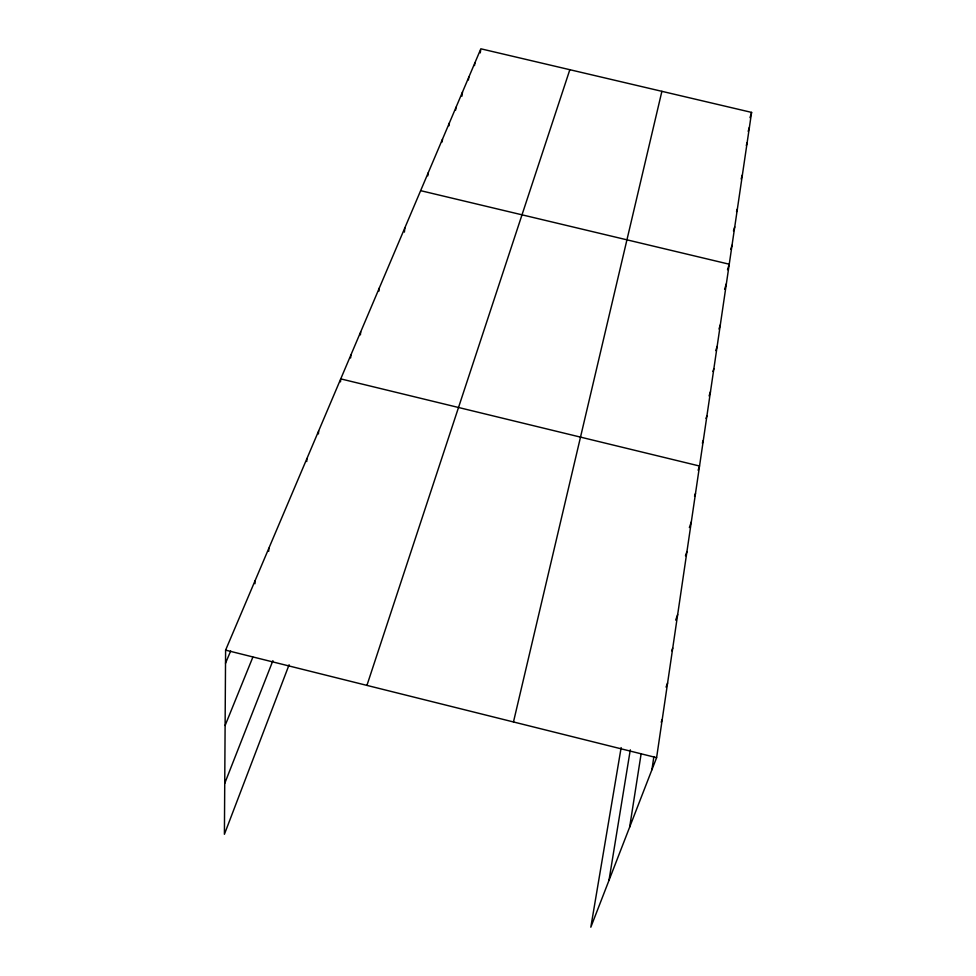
<?xml version="1.0" encoding="UTF-8"?>
<svg xmlns="http://www.w3.org/2000/svg" width="976" height="976" viewBox="0 0 976 976"><rect width="100%" height="100%" fill="white"/><g stroke="black" fill="none" stroke-linecap="round" stroke-linejoin="round"><path stroke-width="1.46" d="M621.151 747.592L590.822 927.2L656.604 757.669L751.593 112.399L480.851 48.8L225.602 650.138L224.407 834.285L289.103 664.754M254.956 583.721L255.041 580.781M268.717 551.245L268.827 548.292M306.732 461.514L306.915 458.549M318.42 433.93L318.627 430.965M340.502 381.836L340.734 378.883L699.536 466.028M350.628 357.936L350.884 354.983M360.4 334.866L360.669 331.925M378.956 291.08L379.249 288.152M404.393 232.105L404.881 227.774M427.793 175.814L428.147 172.959M442.14 141.971L442.494 139.153M448.984 125.782L449.363 122.988M455.646 110.081L456.024 107.287M461.929 96.197L462.49 92.037M468.395 79.971L468.785 77.226M474.507 65.551L474.897 62.818M480.265 52.887L480.656 50.166M651.919 769.747L653.871 756.583M629.654 827.111L641.098 754.009M608.987 880.376L630.301 749.824M513.474 721.959L661.887 91.329M750.007 117.681L751.593 112.399M748.177 131.37L749.385 127.38M746.311 145.461L747.116 142.789M741.138 179.011L742.382 174.96M736.526 211.78L737.368 209.059M733.464 230.983L734.745 226.883M730.743 249.38L732.037 245.257M727.51 269.73L729.243 264.215L420.632 190.662M724.607 289.311L726.364 283.772M718.983 329.01L720.325 324.837M715.786 350.579L717.14 346.395M712.956 371.49L713.859 368.684M709.088 395.963L710.467 391.754M366.927 685.396L569.838 69.699M706.026 418.448L706.953 415.642M702.366 443.189L703.306 440.383M698.108 470.237L699.06 467.431M694.534 496.259L695.498 493.453M689.361 527.552L691.301 521.953M685.469 555.783L686.945 551.586M675.673 620.114L677.673 614.563M671.732 650.821L672.745 648.064M666.059 687.116L667.596 683.005M661.191 722.228L662.216 719.507M224.736 783.374L272.902 660.667M225.114 725.51L252.857 657.141M225.517 663.241L230.665 651.004M225.602 650.138L656.604 757.669"/></g></svg>
